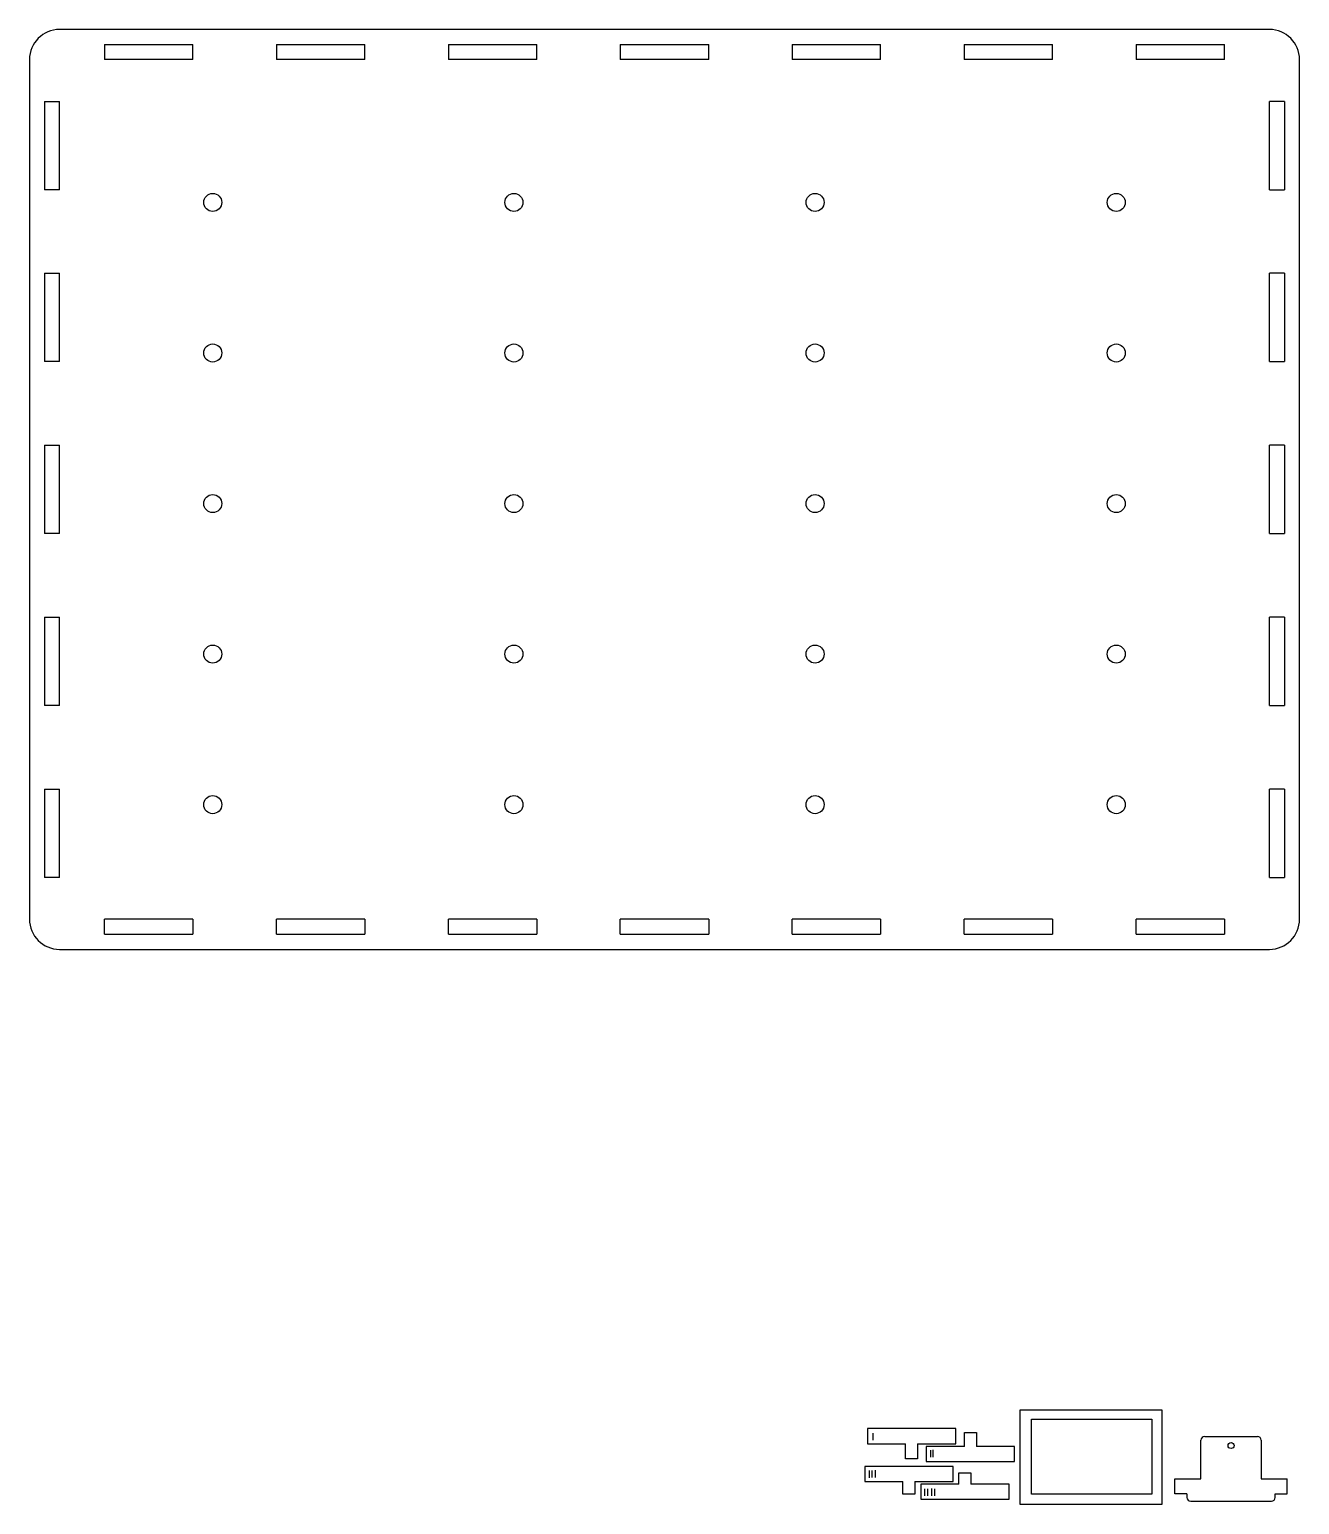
# Model space of a CAD drawing. Header units: inches. Extents: x 24.6 to 100.5, y -17.5 to 39.
# Drawn here: x 52.46 to 63, y 11.17 to 23.41 of the extents above; entities that cross this region are included whole.
import ezdxf

# ---------------------------------------------------------------- set-up
doc = ezdxf.new("R2010")
doc.units = ezdxf.units.IN
doc.header["$MEASUREMENT"] = 0

msp = doc.modelspace()

# ---------------------------------------------------------------- linework, layer by layer
at = {"color": 4}
for p, q in [((53.08188, 23.28996), (53.08188, 23.16496)), ((53.08188, 23.28996), (53.81548, 23.28996)), ((53.81548, 23.16496), (53.81548, 23.28996)), ((54.50948, 23.28996), (54.50948, 23.16496)), ((54.50948, 23.28996), (55.24308, 23.28996)), ((55.24308, 23.16496), (55.24308, 23.28996)), ((55.93708, 23.28996), (55.93708, 23.16496)), ((55.93708, 23.28996), (56.67068, 23.28996)), ((56.67068, 23.16496), (56.67068, 23.28996)), ((57.36468, 23.28996), (58.09828, 23.28996)), ((57.36468, 23.28996), (57.36468, 23.16496)), ((58.09828, 23.16496), (58.09828, 23.28996)), ((58.79228, 23.28996), (58.79228, 23.16496)), ((58.79228, 23.28996), (59.52588, 23.28996)), ((59.52588, 23.16496), (59.52588, 23.28996)), ((60.21988, 23.28996), (60.21988, 23.16496)), ((60.21988, 23.28996), (60.95348, 23.28996)), ((60.95348, 23.16496), (60.95348, 23.28996)), ((61.64748, 23.28996), (61.64748, 23.16496)), ((61.64748, 23.28996), (62.38108, 23.28996)), ((62.38108, 23.16496), (62.38108, 23.28996)), ((53.81548, 23.16496), (53.08188, 23.16496)), ((55.24308, 23.16496), (54.50948, 23.16496)), ((56.67068, 23.16496), (55.93708, 23.16496)), ((58.09828, 23.16496), (57.36468, 23.16496)), ((59.52588, 23.16496), (58.79228, 23.16496)), ((60.95348, 23.16496), (60.21988, 23.16496)), ((62.38108, 23.16496), (61.64748, 23.16496)), ((52.5848, 22.81832), (52.7098, 22.81832)), ((52.5848, 22.81832), (52.5848, 22.08472)), ((52.7098, 22.08472), (52.7098, 22.81832)), ((62.87815, 22.81832), (62.75315, 22.81832)), ((62.75315, 22.08472), (62.75315, 22.81832)), ((62.87815, 22.81832), (62.87815, 22.08472)), ((52.7098, 22.08472), (52.5848, 22.08472)), ((62.75315, 22.08472), (62.87815, 22.08472)), ((52.5848, 21.39072), (52.7098, 21.39072)), ((52.5848, 21.39072), (52.5848, 20.65712)), ((52.7098, 20.65712), (52.7098, 21.39072)), ((62.87815, 21.39072), (62.75315, 21.39072)), ((62.75315, 20.65712), (62.75315, 21.39072)), ((62.87815, 21.39072), (62.87815, 20.65712)), ((52.7098, 20.65712), (52.5848, 20.65712)), ((62.75315, 20.65712), (62.87815, 20.65712)), ((52.5848, 19.96312), (52.5848, 19.22952)), ((52.5848, 19.96312), (52.7098, 19.96312)), ((52.7098, 19.22952), (52.7098, 19.96312)), ((62.75315, 19.22952), (62.75315, 19.96312)), ((62.87815, 19.96312), (62.75315, 19.96312)), ((62.87815, 19.96312), (62.87815, 19.22952)), ((52.7098, 19.22952), (52.5848, 19.22952)), ((62.75315, 19.22952), (62.87815, 19.22952)), ((52.5848, 18.53552), (52.7098, 18.53552)), ((52.5848, 18.53552), (52.5848, 17.80192)), ((52.7098, 17.80192), (52.7098, 18.53552)), ((62.87815, 18.53552), (62.75315, 18.53552)), ((62.75315, 17.80192), (62.75315, 18.53552)), ((62.87815, 18.53552), (62.87815, 17.80192)), ((52.7098, 17.80192), (52.5848, 17.80192)), ((62.75315, 17.80192), (62.87815, 17.80192)), ((52.5848, 17.10792), (52.5848, 16.37432)), ((52.5848, 17.10792), (52.7098, 17.10792)), ((52.7098, 16.37432), (52.7098, 17.10792)), ((62.75315, 16.37432), (62.75315, 17.10792)), ((62.87815, 17.10792), (62.75315, 17.10792)), ((62.87815, 17.10792), (62.87815, 16.37432)), ((52.7098, 16.37432), (52.5848, 16.37432)), ((62.75315, 16.37432), (62.87815, 16.37432)), ((53.08188, 15.90268), (53.08188, 16.02768)), ((53.81548, 16.02768), (53.08188, 16.02768)), ((53.81548, 16.02768), (53.81548, 15.90268)), ((55.24308, 16.02768), (54.50948, 16.02768)), ((54.50948, 15.90268), (54.50948, 16.02768)), ((55.24308, 16.02768), (55.24308, 15.90268)), ((56.67068, 16.02768), (55.93708, 16.02768)), ((55.93708, 15.90268), (55.93708, 16.02768)), ((56.67068, 16.02768), (56.67068, 15.90268)), ((57.36468, 15.90268), (57.36468, 16.02768)), ((58.09828, 16.02768), (57.36468, 16.02768)), ((58.09828, 16.02768), (58.09828, 15.90268)), ((58.79228, 15.90268), (58.79228, 16.02768)), ((59.52588, 16.02768), (58.79228, 16.02768)), ((59.52588, 16.02768), (59.52588, 15.90268)), ((60.95348, 16.02768), (60.21988, 16.02768)), ((60.21988, 15.90268), (60.21988, 16.02768)), ((60.95348, 16.02768), (60.95348, 15.90268)), ((62.38108, 16.02768), (61.64748, 16.02768)), ((61.64748, 15.90268), (61.64748, 16.02768)), ((62.38108, 16.02768), (62.38108, 15.90268)), ((53.08188, 15.90268), (53.81548, 15.90268)), ((54.50948, 15.90268), (55.24308, 15.90268)), ((55.93708, 15.90268), (56.67068, 15.90268)), ((57.36468, 15.90268), (58.09828, 15.90268)), ((58.79228, 15.90268), (59.52588, 15.90268)), ((60.21988, 15.90268), (60.95348, 15.90268)), ((61.64748, 15.90268), (62.38108, 15.90268)), ((60.14945, 11.79817), (59.41695, 11.79817)), ((59.41695, 11.79817), (59.41695, 11.67317)), ((59.46044, 11.76134), (59.46044, 11.70163)), ((60.14945, 11.67317), (60.14945, 11.79817)), ((60.22089, 11.65112), (60.22089, 11.76612)), ((60.22089, 11.76612, 0.025), (60.32089, 11.76612, 0.025)), ((60.32089, 11.76612), (60.32089, 11.65112)), ((59.41695, 11.67317), (59.7332, 11.67317)), ((59.7332, 11.54817), (59.7332, 11.67317)), ((59.8332, 11.67317), (60.14945, 11.67317)), ((59.8332, 11.67317), (59.8332, 11.54817)), ((59.90464, 11.65112), (59.90464, 11.52612)), ((60.22089, 11.65112), (59.90464, 11.65112)), ((60.63714, 11.65112), (60.32089, 11.65112)), ((60.63714, 11.52612), (60.63714, 11.65112)), ((62.18494, 11.3829), (62.18494, 11.70165)), ((62.21619, 11.7329), (62.65369, 11.7329)), ((62.68494, 11.70165), (62.68494, 11.3829)), ((59.8332, 11.54817), (59.7332, 11.54817)), ((59.90464, 11.52612), (60.63714, 11.52612)), ((59.93908, 11.6208), (59.93908, 11.56109)), ((59.95871, 11.62251), (59.95871, 11.5628)), ((60.12697, 11.48509), (59.39447, 11.48509)), ((59.39447, 11.48509), (59.39447, 11.36009)), ((59.43068, 11.44944), (59.43068, 11.38973)), ((59.45348, 11.45107), (59.45348, 11.39136)), ((59.47954, 11.45269), (59.47954, 11.39298)), ((60.12697, 11.36009), (60.12697, 11.48509)), ((60.17599, 11.33653), (60.17599, 11.43153)), ((60.17599, 11.43153), (60.27599, 11.43153)), ((60.27599, 11.43153), (60.27599, 11.33653)), ((59.39447, 11.36009), (59.71072, 11.36009)), ((59.71072, 11.25509), (59.71072, 11.36009)), ((59.81072, 11.36009), (60.12697, 11.36009)), ((59.81072, 11.36009), (59.81072, 11.25509)), ((59.85974, 11.33653), (59.85974, 11.21153)), ((60.17599, 11.33653), (59.85974, 11.33653)), ((59.89097, 11.2996), (59.89097, 11.2399)), ((59.91545, 11.2996), (59.91545, 11.2399)), ((59.94809, 11.30042), (59.94809, 11.24071)), ((59.97339, 11.2996), (59.97339, 11.2399)), ((60.59224, 11.33653), (60.27599, 11.33653)), ((60.59224, 11.21153), (60.59224, 11.33653)), ((61.96869, 11.2579), (61.96869, 11.3829)), ((61.96869, 11.3829), (62.18494, 11.3829)), ((62.68494, 11.3829), (62.90119, 11.3829)), ((62.90119, 11.2579), (62.90119, 11.3829)), ((59.81072, 11.25509), (59.71072, 11.25509)), ((59.85974, 11.21153), (60.59224, 11.21153)), ((62.06869, 11.2579), (61.96869, 11.2579)), ((62.06869, 11.2579), (62.06869, 11.22665)), ((62.09994, 11.1954), (62.76994, 11.1954)), ((62.80119, 11.22665), (62.80119, 11.2579)), ((62.80119, 11.2579), (62.90119, 11.2579))]:
    msp.add_line(p, q, dxfattribs=at)
msp.add_lwpolyline([(62.75315, 23.41496), (52.7098, 23.41496, 0.41421356), (52.4598, 23.16496), (52.4598, 16.02768, 0.41421356), (52.7098, 15.77768), (62.75315, 15.77768, 0.41421356), (63.00315, 16.02768), (63.00315, 23.16496, 0.41421356)], format="xyb", close=True, dxfattribs=at)
for points in [[(60.68434, 11.95555), (61.86163, 11.95555), (61.86163, 11.16843), (60.68434, 11.16843)], [(60.77751, 11.87807), (61.77751, 11.87807), (61.77751, 11.25307), (60.77751, 11.25307)]]:
    msp.add_lwpolyline(points, close=True, dxfattribs=at)
for centre, radius in [((53.98145, 21.97906), 0.075), ((56.48145, 21.97906), 0.075), ((58.98145, 21.97906), 0.075), ((61.48145, 21.97906), 0.075), ((53.98145, 20.72906), 0.075), ((56.48145, 20.72906), 0.075), ((58.98145, 20.72906), 0.075), ((61.48145, 20.72906), 0.075), ((53.98145, 19.47906), 0.075), ((56.48145, 19.47906), 0.075), ((58.98145, 19.47906), 0.075), ((61.48145, 19.47906), 0.075), ((53.98145, 18.22906), 0.075), ((56.48145, 18.22906), 0.075), ((58.98145, 18.22906), 0.075), ((61.48145, 18.22906), 0.075), ((53.98145, 16.97906), 0.075), ((56.48145, 16.97906), 0.075), ((58.98145, 16.97906), 0.075), ((61.48145, 16.97906), 0.075), ((62.43494, 11.6579), 0.025)]:
    msp.add_circle(centre, radius, dxfattribs=at)
for centre, start, end in [((62.21619, 11.70165), 90, 180), ((62.65369, 11.70165), 0, 90), ((62.09994, 11.22665), 180, 270), ((62.76994, 11.22665), 270, 0)]:
    msp.add_arc(centre, 0.03125, start, end, dxfattribs=at)

doc.saveas('drawing.dxf')
